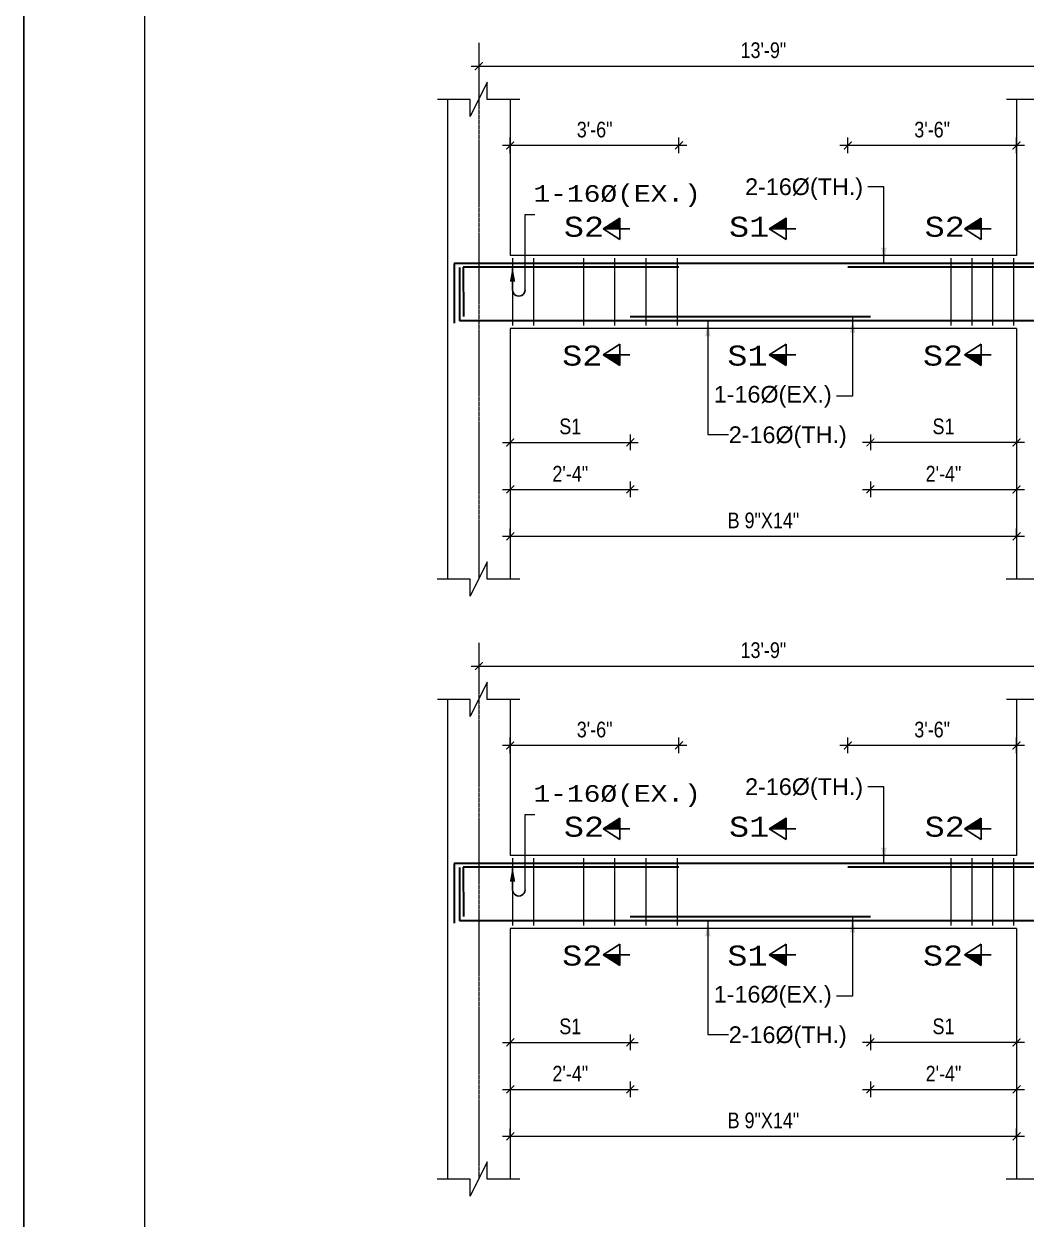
# Model space of a CAD drawing. Header units: inches. Extents: x -2812 to 9774, y -15726 to -746.
# Drawn here: x -2811.6 to -2427.6, y -12060.2 to -11602.3 of the extents above; entities that cross this region are included whole.
import ezdxf

# ---------------------------------------------------------------- set-up
doc = ezdxf.new("R2010")
doc.units = ezdxf.units.IN
doc.header["$LTSCALE"] = 17
doc.header["$MEASUREMENT"] = 0
for name, pattern in [('ACAD_ISO02W100', [15, 12, -3]), ('ACAD_ISO03W100', [30, 12, -18]), ('CENTER2', [1.125, 0.75, -0.125, 0.125, -0.125])]:
    doc.linetypes.add(name, pattern=pattern)
for name, color, linetype, lineweight in [('09 CONTINUITY', 7, 'Continuous', 9), ('15 CENTER', 113, 'CENTER2', 15), ('15 EXT BAR DIMENSION', 130, 'Continuous', 15), ('15 TEXT', 7, 'Continuous', 15), ('20 BEAM ELEVATION', 140, 'ACAD_ISO03W100', 20), ('20 BEAM SECTION ARROW', 7, 'ACAD_ISO02W100', 20), ('20 STIRRUPS', 137, 'Continuous', 20), ('25 BOT BAR', 12, 'Continuous', 25), ('30 EXTRABAR', 6, 'Continuous', 30), ('30 RENFORCEMENT', 12, 'Continuous', 30), ('ELE1', 3, 'Continuous', 9), ('MARK', 1, 'Continuous', 25), ('RINF', 4, 'Continuous', 25)]:
    doc.layers.add(name, color=color, linetype=linetype, lineweight=lineweight)
doc.layers.add('Dim', color=1, linetype='Continuous')
doc.styles.add('ARIAL', font='arial.ttf')
doc.styles.add('CUNEW', font='cour.ttf')
doc.styles.add('ordinary', font='ARIALN.TTF')
doc.styles.add('TEX8', font='cour.ttf', dxfattribs={"width": 0.75})
doc.dimstyles.new('SUREN 1', dxfattribs={"dimtxt": 0.75, "dimasz": 6, "dimexe": 1.5, "dimexo": 1.5, "dimgap": 1, "dimtad": 1, "dimdec": 1, "dimzin": 3, "dimdsep": 46, "dimlunit": 4, "dimtxsty": 'TEX8', "dimblk": 'ARCHTICK', "dimcen": 0.09375, "dimclrd": 1, "dimclre": 1, "dimclrt": 256, "dimadec": 0, "dimazin": 0, "dimtfac": 0.75, "dimtdec": 1, "dimtmove": 1, "dimatfit": 3, "dimfxl": 1, "dimtolj": 1, "dimtzin": 0, "dimlwd": 9, "dimlwe": 9, "dimarcsym": 0})
doc.dimstyles.new('SUREN 4', dxfattribs={"dimtxt": 4, "dimasz": 3, "dimexe": 3, "dimexo": 0, "dimgap": 3, "dimtad": 1, "dimdec": 0, "dimzin": 3, "dimdsep": 46, "dimlunit": 4, "dimtxsty": 'ordinary', "dimblk": 'ARCHTICK', "dimcen": 8, "dimdle": 3, "dimclrd": 1, "dimclre": 5, "dimclrt": 256, "dimadec": 3, "dimazin": 0, "dimtfac": 1, "dimtdec": 0, "dimtmove": 1, "dimatfit": 3, "dimfxl": 3, "dimfxlon": 1, "dimfrac": 1, "dimtolj": 1, "dimtzin": 0, "dimlwd": 5, "dimlwe": 5, "dimarcsym": 0})

# ---------------------------------------------------------------- blocks, each defined once
blk = doc.blocks.new('_ArchTick')
at = {"color": 0, "linetype": 'ByBlock', "const_width": 0.15}
blk.add_lwpolyline([(-0.5, -0.5), (0.5, 0.5)], dxfattribs=at)
blk = doc.blocks.new('*D1132')
at = {"layer": 'Defpoints', "color": 0, "transparency": 16777216}
for p in [(14272.36, -9256.9), (14328.36, -9256.9), (14272.36, -9300.51)]:
    blk.add_point(p, dxfattribs=at)
at = {"layer": 'Dim', "color": 1, "lineweight": 5, "transparency": 16777216}
blk.add_line((14331.36, -9300.51), (14269.36, -9300.51), dxfattribs=at)
at = {"layer": 'Dim', "color": 5, "lineweight": 5, "transparency": 16777216}
for p, q in [((14272.36, -9297.51), (14272.36, -9303.51)), ((14328.36, -9297.51), (14328.36, -9303.51))]:
    blk.add_line(p, q, dxfattribs=at)
at = {"layer": 'Dim', "color": 1, "lineweight": 5, "transparency": 16777216, "xscale": 3, "yscale": 3, "zscale": 3, "rotation": 180}
blk.add_blockref('_ArchTick', (14272.36, -9300.51), dxfattribs=at)
at = {"layer": 'Dim', "color": 1, "lineweight": 5, "transparency": 16777216, "xscale": 3, "yscale": 3, "zscale": 3}
blk.add_blockref('_ArchTick', (14328.36, -9300.51), dxfattribs=at)
at = {"layer": 'Dim', "transparency": 16777216, "insert": (14300.36, -9294.4), "char_height": 6, "attachment_point": 5, "style": 'ordinary'}
blk.add_mtext('\\A1;S1', dxfattribs=at)
blk = doc.blocks.new('*D1133')
at = {"layer": 'Defpoints', "color": 0, "transparency": 16777216}
for p in [(14272.36, -9256.9), (14328.36, -9256.9), (14328.36, -9318.51)]:
    blk.add_point(p, dxfattribs=at)
at = {"layer": 'Dim', "color": 1, "lineweight": 5, "transparency": 16777216}
blk.add_line((14269.36, -9318.51), (14331.36, -9318.51), dxfattribs=at)
at = {"layer": 'Dim', "color": 5, "lineweight": 5, "transparency": 16777216}
for p, q in [((14272.36, -9315.51), (14272.36, -9321.51)), ((14328.36, -9315.51), (14328.36, -9321.51))]:
    blk.add_line(p, q, dxfattribs=at)
at = {"layer": 'Dim', "color": 1, "lineweight": 5, "transparency": 16777216, "xscale": 3, "yscale": 3, "zscale": 3, "rotation": 180}
blk.add_blockref('_ArchTick', (14272.36, -9318.51), dxfattribs=at)
at = {"layer": 'Dim', "color": 1, "lineweight": 5, "transparency": 16777216, "xscale": 3, "yscale": 3, "zscale": 3}
blk.add_blockref('_ArchTick', (14328.36, -9318.51), dxfattribs=at)
at = {"layer": 'Dim', "transparency": 16777216, "insert": (14300.36, -9312.49), "char_height": 6, "attachment_point": 5, "style": 'ordinary'}
blk.add_mtext('\\A1;2\'-4"', dxfattribs=at)
blk = doc.blocks.new('*D1134')
at = {"layer": 'Defpoints', "color": 0, "transparency": 16777216}
for p in [(14134.36, -9256.9), (14180.36, -9256.9), (14180.36, -9300.51)]:
    blk.add_point(p, dxfattribs=at)
at = {"layer": 'Dim', "color": 1, "lineweight": 5, "transparency": 16777216}
blk.add_line((14131.36, -9300.51), (14183.36, -9300.51), dxfattribs=at)
at = {"layer": 'Dim', "color": 5, "lineweight": 5, "transparency": 16777216}
for p, q in [((14134.36, -9297.51), (14134.36, -9303.51)), ((14180.36, -9297.51), (14180.36, -9303.51))]:
    blk.add_line(p, q, dxfattribs=at)
at = {"layer": 'Dim', "color": 1, "lineweight": 5, "transparency": 16777216, "xscale": 3, "yscale": 3, "zscale": 3, "rotation": 180}
blk.add_blockref('_ArchTick', (14134.36, -9300.51), dxfattribs=at)
at = {"layer": 'Dim', "color": 1, "lineweight": 5, "transparency": 16777216, "xscale": 3, "yscale": 3, "zscale": 3}
blk.add_blockref('_ArchTick', (14180.36, -9300.51), dxfattribs=at)
at = {"layer": 'Dim', "transparency": 16777216, "insert": (14157.36, -9294.4), "char_height": 6, "attachment_point": 5, "style": 'ordinary'}
blk.add_mtext('\\A1;S1', dxfattribs=at)
blk = doc.blocks.new('*D1135')
at = {"layer": 'Defpoints', "color": 0, "transparency": 16777216}
for p in [(14134.36, -9256.9), (14180.36, -9256.9), (14180.36, -9318.51)]:
    blk.add_point(p, dxfattribs=at)
at = {"layer": 'Dim', "color": 1, "lineweight": 5, "transparency": 16777216}
blk.add_line((14131.36, -9318.51), (14183.36, -9318.51), dxfattribs=at)
at = {"layer": 'Dim', "color": 5, "lineweight": 5, "transparency": 16777216}
for p, q in [((14134.36, -9315.51), (14134.36, -9321.51)), ((14180.36, -9315.51), (14180.36, -9321.51))]:
    blk.add_line(p, q, dxfattribs=at)
at = {"layer": 'Dim', "color": 1, "lineweight": 5, "transparency": 16777216, "xscale": 3, "yscale": 3, "zscale": 3, "rotation": 180}
blk.add_blockref('_ArchTick', (14134.36, -9318.51), dxfattribs=at)
at = {"layer": 'Dim', "color": 1, "lineweight": 5, "transparency": 16777216, "xscale": 3, "yscale": 3, "zscale": 3}
blk.add_blockref('_ArchTick', (14180.36, -9318.51), dxfattribs=at)
at = {"layer": 'Dim', "transparency": 16777216, "insert": (14157.36, -9312.49), "char_height": 6, "attachment_point": 5, "style": 'ordinary'}
blk.add_mtext('\\A1;2\'-4"', dxfattribs=at)
blk = doc.blocks.new('*D1136')
at = {"layer": 'Defpoints', "color": 0, "transparency": 16777216}
for p in [(14134.36, -9336.51), (14134.36, -9336.51), (14328.36, -9336.51)]:
    blk.add_point(p, dxfattribs=at)
at = {"layer": 'Dim', "color": 1, "lineweight": 5, "transparency": 16777216}
blk.add_line((14331.36, -9336.51), (14131.36, -9336.51), dxfattribs=at)
at = {"layer": 'Dim', "color": 5, "lineweight": 5, "transparency": 16777216}
for p, q in [((14134.36, -9336.51), (14134.36, -9333.51)), ((14328.36, -9336.51), (14328.36, -9333.51))]:
    blk.add_line(p, q, dxfattribs=at)
at = {"layer": 'Dim', "color": 1, "lineweight": 5, "transparency": 16777216, "xscale": 3, "yscale": 3, "zscale": 3, "rotation": 180}
blk.add_blockref('_ArchTick', (14134.36, -9336.51), dxfattribs=at)
at = {"layer": 'Dim', "color": 1, "lineweight": 5, "transparency": 16777216, "xscale": 3, "yscale": 3, "zscale": 3}
blk.add_blockref('_ArchTick', (14328.36, -9336.51), dxfattribs=at)
at = {"layer": 'Dim', "transparency": 16777216, "insert": (14231.36, -9330.44), "char_height": 6, "attachment_point": 5, "style": 'ordinary'}
blk.add_mtext('\\A1;B 9"X14"', dxfattribs=at)
blk = doc.blocks.new('*D1143')
at = {"layer": 'Defpoints', "color": 0, "transparency": 16777216}
for p in [(14122.36, -9147.42), (14340.36, -9147.42), (14340.36, -9156.32)]:
    blk.add_point(p, dxfattribs=at)
at = {"layer": 'Dim', "color": 5, "lineweight": 5, "transparency": 16777216}
for p, q in [((14122.36, -9153.32), (14122.36, -9159.32)), ((14340.36, -9153.32), (14340.36, -9159.32))]:
    blk.add_line(p, q, dxfattribs=at)
at = {"layer": 'Dim', "color": 1, "lineweight": 5, "transparency": 16777216}
blk.add_line((14119.36, -9156.32), (14343.36, -9156.32), dxfattribs=at)
at = {"layer": 'Dim', "color": 1, "lineweight": 5, "transparency": 16777216, "xscale": 3, "yscale": 3, "zscale": 3, "rotation": 180}
blk.add_blockref('_ArchTick', (14122.36, -9156.32), dxfattribs=at)
at = {"layer": 'Dim', "color": 1, "lineweight": 5, "transparency": 16777216, "xscale": 3, "yscale": 3, "zscale": 3}
blk.add_blockref('_ArchTick', (14340.36, -9156.32), dxfattribs=at)
at = {"layer": 'Dim', "transparency": 16777216, "insert": (14231.36, -9150.26), "char_height": 6, "attachment_point": 5, "style": 'ordinary'}
blk.add_mtext('\\A1;13\'-9"', dxfattribs=at)
blk = doc.blocks.new('*D1144')
at = {"layer": 'Defpoints', "color": 0, "transparency": 16777216}
for p in [(14263.69, -9186.73), (14328.36, -9228.9), (14263.69, -9233.4, 0)]:
    blk.add_point(p, dxfattribs=at)
at = {"layer": 'Dim', "color": 1, "lineweight": 5, "transparency": 16777216}
blk.add_line((14331.36, -9186.73), (14260.69, -9186.73), dxfattribs=at)
at = {"layer": 'Dim', "color": 5, "lineweight": 5, "transparency": 16777216}
for p, q in [((14263.69, -9189.73), (14263.69, -9183.73)), ((14328.36, -9189.73), (14328.36, -9183.73))]:
    blk.add_line(p, q, dxfattribs=at)
at = {"layer": 'Dim', "color": 1, "lineweight": 5, "transparency": 16777216, "xscale": 3, "yscale": 3, "zscale": 3, "rotation": 180}
blk.add_blockref('_ArchTick', (14263.69, -9186.73), dxfattribs=at)
at = {"layer": 'Dim', "color": 1, "lineweight": 5, "transparency": 16777216, "xscale": 3, "yscale": 3, "zscale": 3}
blk.add_blockref('_ArchTick', (14328.36, -9186.73), dxfattribs=at)
at = {"layer": 'Dim', "transparency": 16777216, "insert": (14296.02, -9180.67), "char_height": 6, "attachment_point": 5, "style": 'ordinary'}
blk.add_mtext('\\A1;3\'-6"', dxfattribs=at)
blk = doc.blocks.new('*D1145')
at = {"layer": 'Defpoints', "color": 0, "transparency": 16777216}
for p in [(14134.36, -9186.73), (14199.02, -9228.9), (14134.36, -9233.4, 0)]:
    blk.add_point(p, dxfattribs=at)
at = {"layer": 'Dim', "color": 1, "lineweight": 5, "transparency": 16777216}
blk.add_line((14202.02, -9186.73), (14131.36, -9186.73), dxfattribs=at)
at = {"layer": 'Dim', "color": 5, "lineweight": 5, "transparency": 16777216}
for p, q in [((14134.36, -9189.73), (14134.36, -9183.73)), ((14199.02, -9189.73), (14199.02, -9183.73))]:
    blk.add_line(p, q, dxfattribs=at)
at = {"layer": 'Dim', "color": 1, "lineweight": 5, "transparency": 16777216, "xscale": 3, "yscale": 3, "zscale": 3, "rotation": 180}
blk.add_blockref('_ArchTick', (14134.36, -9186.73), dxfattribs=at)
at = {"layer": 'Dim', "color": 1, "lineweight": 5, "transparency": 16777216, "xscale": 3, "yscale": 3, "zscale": 3}
blk.add_blockref('_ArchTick', (14199.02, -9186.73), dxfattribs=at)
at = {"layer": 'Dim', "transparency": 16777216, "insert": (14166.69, -9180.67), "char_height": 6, "attachment_point": 5, "style": 'ordinary'}
blk.add_mtext('\\A1;3\'-6"', dxfattribs=at)
blk = doc.blocks.new('A$C760A2D39')
at = {"layer": 'MARK', "color": 2}
blk.add_line((0.65, 1.5), (0.65, 6.92), dxfattribs=at)
blk.add_ellipse((2.15, 1.5), major_axis=(-1.06, 1.06), ratio=1, start_param=0.785398, end_param=3.926991, dxfattribs=at)
blk.add_solid([(1.3, 3.47), (0.65, 6.93), (0, 3.47)], dxfattribs=at)
blk = doc.blocks.new('A$C685A745A')
at = {"layer": '20 BEAM ELEVATION', "linetype": 'Continuous', "lineweight": 20, "ltscale": 10}
blk.add_lwpolyline([(3.65, 1.47), (3.65, 19.57), (5.96, 19.57)], dxfattribs=at)
at = {"layer": '20 BEAM SECTION ARROW', "color": 6, "linetype": 'Continuous'}
blk.add_blockref('A$C760A2D39', (0, -0.01), dxfattribs=at)
blk = doc.blocks.new('*D1170')
at = {"layer": 'Defpoints', "color": 0, "transparency": 16777216}
for p in [(14272.36, -9027.01), (14328.36, -9027.01), (14272.36, -9070.62)]:
    blk.add_point(p, dxfattribs=at)
at = {"layer": 'Dim', "color": 5, "lineweight": 5, "transparency": 16777216}
for p, q in [((14272.36, -9067.62), (14272.36, -9073.62)), ((14328.36, -9067.62), (14328.36, -9073.62))]:
    blk.add_line(p, q, dxfattribs=at)
at = {"layer": 'Dim', "color": 1, "lineweight": 5, "transparency": 16777216}
blk.add_line((14331.36, -9070.62), (14269.36, -9070.62), dxfattribs=at)
at = {"layer": 'Dim', "color": 1, "lineweight": 5, "transparency": 16777216, "xscale": 3, "yscale": 3, "zscale": 3, "rotation": 180}
blk.add_blockref('_ArchTick', (14272.36, -9070.62), dxfattribs=at)
at = {"layer": 'Dim', "color": 1, "lineweight": 5, "transparency": 16777216, "xscale": 3, "yscale": 3, "zscale": 3}
blk.add_blockref('_ArchTick', (14328.36, -9070.62), dxfattribs=at)
at = {"layer": 'Dim', "transparency": 16777216, "insert": (14300.36, -9064.51), "char_height": 6, "attachment_point": 5, "style": 'ordinary'}
blk.add_mtext('\\A1;S1', dxfattribs=at)
blk = doc.blocks.new('*D1171')
at = {"layer": 'Defpoints', "color": 0, "transparency": 16777216}
for p in [(14272.36, -9027.01), (14328.36, -9027.01), (14328.36, -9088.62)]:
    blk.add_point(p, dxfattribs=at)
at = {"layer": 'Dim', "color": 5, "lineweight": 5, "transparency": 16777216}
for p, q in [((14272.36, -9085.62), (14272.36, -9091.62)), ((14328.36, -9085.62), (14328.36, -9091.62))]:
    blk.add_line(p, q, dxfattribs=at)
at = {"layer": 'Dim', "color": 1, "lineweight": 5, "transparency": 16777216}
blk.add_line((14269.36, -9088.62), (14331.36, -9088.62), dxfattribs=at)
at = {"layer": 'Dim', "color": 1, "lineweight": 5, "transparency": 16777216, "xscale": 3, "yscale": 3, "zscale": 3, "rotation": 180}
blk.add_blockref('_ArchTick', (14272.36, -9088.62), dxfattribs=at)
at = {"layer": 'Dim', "color": 1, "lineweight": 5, "transparency": 16777216, "xscale": 3, "yscale": 3, "zscale": 3}
blk.add_blockref('_ArchTick', (14328.36, -9088.62), dxfattribs=at)
at = {"layer": 'Dim', "transparency": 16777216, "insert": (14300.36, -9082.61), "char_height": 6, "attachment_point": 5, "style": 'ordinary'}
blk.add_mtext('\\A1;2\'-4"', dxfattribs=at)
blk = doc.blocks.new('*D1172')
at = {"layer": 'Defpoints', "color": 0, "transparency": 16777216}
for p in [(14134.36, -9027.01), (14180.36, -9027.01), (14180.36, -9070.62)]:
    blk.add_point(p, dxfattribs=at)
at = {"layer": 'Dim', "color": 5, "lineweight": 5, "transparency": 16777216}
for p, q in [((14134.36, -9067.62), (14134.36, -9073.62)), ((14180.36, -9067.62), (14180.36, -9073.62))]:
    blk.add_line(p, q, dxfattribs=at)
at = {"layer": 'Dim', "color": 1, "lineweight": 5, "transparency": 16777216}
blk.add_line((14131.36, -9070.62), (14183.36, -9070.62), dxfattribs=at)
at = {"layer": 'Dim', "color": 1, "lineweight": 5, "transparency": 16777216, "xscale": 3, "yscale": 3, "zscale": 3, "rotation": 180}
blk.add_blockref('_ArchTick', (14134.36, -9070.62), dxfattribs=at)
at = {"layer": 'Dim', "color": 1, "lineweight": 5, "transparency": 16777216, "xscale": 3, "yscale": 3, "zscale": 3}
blk.add_blockref('_ArchTick', (14180.36, -9070.62), dxfattribs=at)
at = {"layer": 'Dim', "transparency": 16777216, "insert": (14157.36, -9064.51), "char_height": 6, "attachment_point": 5, "style": 'ordinary'}
blk.add_mtext('\\A1;S1', dxfattribs=at)
blk = doc.blocks.new('*D1173')
at = {"layer": 'Defpoints', "color": 0, "transparency": 16777216}
for p in [(14134.36, -9027.01), (14180.36, -9027.01), (14180.36, -9088.62)]:
    blk.add_point(p, dxfattribs=at)
at = {"layer": 'Dim', "color": 5, "lineweight": 5, "transparency": 16777216}
for p, q in [((14134.36, -9085.62), (14134.36, -9091.62)), ((14180.36, -9085.62), (14180.36, -9091.62))]:
    blk.add_line(p, q, dxfattribs=at)
at = {"layer": 'Dim', "color": 1, "lineweight": 5, "transparency": 16777216}
blk.add_line((14131.36, -9088.62), (14183.36, -9088.62), dxfattribs=at)
at = {"layer": 'Dim', "color": 1, "lineweight": 5, "transparency": 16777216, "xscale": 3, "yscale": 3, "zscale": 3, "rotation": 180}
blk.add_blockref('_ArchTick', (14134.36, -9088.62), dxfattribs=at)
at = {"layer": 'Dim', "color": 1, "lineweight": 5, "transparency": 16777216, "xscale": 3, "yscale": 3, "zscale": 3}
blk.add_blockref('_ArchTick', (14180.36, -9088.62), dxfattribs=at)
at = {"layer": 'Dim', "transparency": 16777216, "insert": (14157.36, -9082.61), "char_height": 6, "attachment_point": 5, "style": 'ordinary'}
blk.add_mtext('\\A1;2\'-4"', dxfattribs=at)
blk = doc.blocks.new('*D1174')
at = {"layer": 'Defpoints', "color": 0, "transparency": 16777216}
for p in [(14134.36, -9106.62), (14134.36, -9106.62), (14328.36, -9106.62)]:
    blk.add_point(p, dxfattribs=at)
at = {"layer": 'Dim', "color": 5, "lineweight": 5, "transparency": 16777216}
for p, q in [((14134.36, -9106.62), (14134.36, -9103.62)), ((14328.36, -9106.62), (14328.36, -9103.62))]:
    blk.add_line(p, q, dxfattribs=at)
at = {"layer": 'Dim', "color": 1, "lineweight": 5, "transparency": 16777216}
blk.add_line((14331.36, -9106.62), (14131.36, -9106.62), dxfattribs=at)
at = {"layer": 'Dim', "color": 1, "lineweight": 5, "transparency": 16777216, "xscale": 3, "yscale": 3, "zscale": 3, "rotation": 180}
blk.add_blockref('_ArchTick', (14134.36, -9106.62), dxfattribs=at)
at = {"layer": 'Dim', "color": 1, "lineweight": 5, "transparency": 16777216, "xscale": 3, "yscale": 3, "zscale": 3}
blk.add_blockref('_ArchTick', (14328.36, -9106.62), dxfattribs=at)
at = {"layer": 'Dim', "transparency": 16777216, "insert": (14231.36, -9100.55), "char_height": 6, "attachment_point": 5, "style": 'ordinary'}
blk.add_mtext('\\A1;B 9"X14"', dxfattribs=at)
blk = doc.blocks.new('*D1178')
at = {"layer": 'Defpoints', "color": 0, "transparency": 16777216}
for p in [(14122.36, -8917.53), (14340.36, -8917.53), (14340.36, -8926.43)]:
    blk.add_point(p, dxfattribs=at)
at = {"layer": 'Dim', "color": 5, "lineweight": 5, "transparency": 16777216}
for p, q in [((14122.36, -8923.43), (14122.36, -8929.43)), ((14340.36, -8923.43), (14340.36, -8929.43))]:
    blk.add_line(p, q, dxfattribs=at)
at = {"layer": 'Dim', "color": 1, "lineweight": 5, "transparency": 16777216}
blk.add_line((14119.36, -8926.43), (14343.36, -8926.43), dxfattribs=at)
at = {"layer": 'Dim', "color": 1, "lineweight": 5, "transparency": 16777216, "xscale": 3, "yscale": 3, "zscale": 3, "rotation": 180}
blk.add_blockref('_ArchTick', (14122.36, -8926.43), dxfattribs=at)
at = {"layer": 'Dim', "color": 1, "lineweight": 5, "transparency": 16777216, "xscale": 3, "yscale": 3, "zscale": 3}
blk.add_blockref('_ArchTick', (14340.36, -8926.43), dxfattribs=at)
at = {"layer": 'Dim', "transparency": 16777216, "insert": (14231.36, -8920.37), "char_height": 6, "attachment_point": 5, "style": 'ordinary'}
blk.add_mtext('\\A1;13\'-9"', dxfattribs=at)
blk = doc.blocks.new('*D1179')
at = {"layer": 'Defpoints', "color": 0, "transparency": 16777216}
for p in [(14263.69, -8956.84), (14263.69, -9003.52, 0), (14328.36, -8999.01)]:
    blk.add_point(p, dxfattribs=at)
at = {"layer": 'Dim', "color": 1, "lineweight": 5, "transparency": 16777216}
blk.add_line((14331.36, -8956.84), (14260.69, -8956.84), dxfattribs=at)
at = {"layer": 'Dim', "color": 5, "lineweight": 5, "transparency": 16777216}
for p, q in [((14263.69, -8959.84), (14263.69, -8953.84)), ((14328.36, -8959.84), (14328.36, -8953.84))]:
    blk.add_line(p, q, dxfattribs=at)
at = {"layer": 'Dim', "color": 1, "lineweight": 5, "transparency": 16777216, "xscale": 3, "yscale": 3, "zscale": 3, "rotation": 180}
blk.add_blockref('_ArchTick', (14263.69, -8956.84), dxfattribs=at)
at = {"layer": 'Dim', "color": 1, "lineweight": 5, "transparency": 16777216, "xscale": 3, "yscale": 3, "zscale": 3}
blk.add_blockref('_ArchTick', (14328.36, -8956.84), dxfattribs=at)
at = {"layer": 'Dim', "transparency": 16777216, "insert": (14296.02, -8950.78), "char_height": 6, "attachment_point": 5, "style": 'ordinary'}
blk.add_mtext('\\A1;3\'-6"', dxfattribs=at)
blk = doc.blocks.new('*D1180')
at = {"layer": 'Defpoints', "color": 0, "transparency": 16777216}
for p in [(14134.36, -8956.84), (14134.36, -9003.52, 0), (14199.02, -8999.01)]:
    blk.add_point(p, dxfattribs=at)
at = {"layer": 'Dim', "color": 1, "lineweight": 5, "transparency": 16777216}
blk.add_line((14202.02, -8956.84), (14131.36, -8956.84), dxfattribs=at)
at = {"layer": 'Dim', "color": 5, "lineweight": 5, "transparency": 16777216}
for p, q in [((14134.36, -8959.84), (14134.36, -8953.84)), ((14199.02, -8959.84), (14199.02, -8953.84))]:
    blk.add_line(p, q, dxfattribs=at)
at = {"layer": 'Dim', "color": 1, "lineweight": 5, "transparency": 16777216, "xscale": 3, "yscale": 3, "zscale": 3, "rotation": 180}
blk.add_blockref('_ArchTick', (14134.36, -8956.84), dxfattribs=at)
at = {"layer": 'Dim', "color": 1, "lineweight": 5, "transparency": 16777216, "xscale": 3, "yscale": 3, "zscale": 3}
blk.add_blockref('_ArchTick', (14199.02, -8956.84), dxfattribs=at)
at = {"layer": 'Dim', "transparency": 16777216, "insert": (14166.69, -8950.78), "char_height": 6, "attachment_point": 5, "style": 'ordinary'}
blk.add_mtext('\\A1;3\'-6"', dxfattribs=at)
blk = doc.blocks.new('BS1')
at = {"layer": 'RINF'}
h = blk.add_hatch(dxfattribs=at)
h.set_pattern_fill('ANSI31', color=1, scale=0.029257, style=0)
h.set_pattern_definition([(135.000000013, (-54481.4203506, -24377.4366464), (0.00271529004177, 0.00271529004057), [])])
h.paths.add_polyline_path([(14176.38, -8984.71), (14169.98, -8988.8), (14176.38, -8988.8)])
h = blk.add_hatch(dxfattribs=at)
h.set_pattern_fill('ANSI31', color=1, scale=0.029257, style=0)
h.set_pattern_definition([(135.000000013, (-54545.0542885, -24377.4366464), (0.00271529004177, 0.00271529004057), [])])
h.paths.add_polyline_path([(14240.02, -8984.71), (14233.61, -8988.8), (14240.02, -8988.8)])
h = blk.add_hatch(dxfattribs=at)
h.set_pattern_fill('ANSI31', color=1, scale=0.029257, style=0)
h.set_pattern_definition([(135.000000013, (-54619.8945498, -24377.4366464), (0.00271529004177, 0.00271529004057), [])])
h.paths.add_polyline_path([(14314.86, -8984.71), (14308.45, -8988.8), (14314.86, -8988.8)])
h = blk.add_hatch(dxfattribs=at)
h.set_pattern_fill('ANSI31', color=1, scale=1.6, style=0)
h.set_pattern_definition([(135.000000013, (-3779555.03075, -826170.25715), (0.148492424155, 0.148492424089), [])])
h.paths.add_polyline_path([(14176.38, -9041.2), (14169.98, -9037.11), (14176.38, -9037.11)])
h = blk.add_hatch(dxfattribs=at)
h.set_pattern_fill('ANSI31', color=1, scale=1.6, style=0)
h.set_pattern_definition([(135.000000013, (-3779618.66468, -826170.25715), (0.148492424155, 0.148492424089), [])])
h.paths.add_polyline_path([(14240.02, -9041.2), (14233.61, -9037.11), (14240.02, -9037.11)])
h = blk.add_hatch(dxfattribs=at)
h.set_pattern_fill('ANSI31', color=1, scale=1.6, style=0)
h.set_pattern_definition([(135.000000013, (-3779693.50495, -826170.25715), (0.148492424155, 0.148492424089), [])])
h.paths.add_polyline_path([(14314.86, -9041.2), (14308.45, -9037.11), (14314.86, -9037.11)])
h = blk.add_hatch(dxfattribs=at)
h.set_pattern_fill('ANSI31', color=1, scale=0.029257, style=0)
h.set_pattern_definition([(135.000000013, (-54481.4203506, -24607.32627), (0.00271529004177, 0.00271529004057), [])])
h.paths.add_polyline_path([(14176.38, -9214.6), (14169.98, -9218.69), (14176.38, -9218.69)])
h = blk.add_hatch(dxfattribs=at)
h.set_pattern_fill('ANSI31', color=1, scale=0.029257, style=0)
h.set_pattern_definition([(135.000000013, (-54545.0542885, -24607.32627), (0.00271529004177, 0.00271529004057), [])])
h.paths.add_polyline_path([(14240.02, -9214.6), (14233.61, -9218.69), (14240.02, -9218.69)])
h = blk.add_hatch(dxfattribs=at)
h.set_pattern_fill('ANSI31', color=1, scale=0.029257, style=0)
h.set_pattern_definition([(135.000000013, (-54619.8945498, -24607.32627), (0.00271529004177, 0.00271529004057), [])])
h.paths.add_polyline_path([(14314.86, -9214.6), (14308.45, -9218.69), (14314.86, -9218.69)])
h = blk.add_hatch(dxfattribs=at)
h.set_pattern_fill('ANSI31', color=1, scale=1.6, style=0)
h.set_pattern_definition([(135.000000013, (-3779555.03075, -826400.14678), (0.148492424155, 0.148492424089), [])])
h.paths.add_polyline_path([(14176.38, -9271.09), (14169.98, -9267), (14176.38, -9267)])
h = blk.add_hatch(dxfattribs=at)
h.set_pattern_fill('ANSI31', color=1, scale=1.6, style=0)
h.set_pattern_definition([(135.000000013, (-3779618.66468, -826400.14678), (0.148492424155, 0.148492424089), [])])
h.paths.add_polyline_path([(14240.02, -9271.09), (14233.61, -9267), (14240.02, -9267)])
h = blk.add_hatch(dxfattribs=at)
h.set_pattern_fill('ANSI31', color=1, scale=1.6, style=0)
h.set_pattern_definition([(135.000000013, (-3779693.50495, -826400.14678), (0.148492424155, 0.148492424089), [])])
h.paths.add_polyline_path([(14314.86, -9271.09), (14308.45, -9267), (14314.86, -9267)])
at = {"layer": '09 CONTINUITY', "color": 2, "lineweight": 5, "ltscale": 25, "elevation": 0}
for points in [[(14138.08, -8939.18), (14125.57, -8939.18), (14125.57, -8932.55), (14119.04, -8945.73), (14119.04, -8939.18), (14106.45, -8939.18)], [(14356.08, -8939.18), (14343.57, -8939.18), (14343.57, -8932.55), (14337.04, -8945.73), (14337.04, -8939.18), (14324.45, -8939.18)], [(14138.03, -9123.01), (14125.52, -9123.01), (14125.52, -9116.38), (14118.99, -9129.56), (14118.99, -9123.01), (14106.41, -9123.01)], [(14356.03, -9123.01), (14343.52, -9123.01), (14343.52, -9116.38), (14336.99, -9129.56), (14336.99, -9123.01), (14324.41, -9123.01)], [(14138.08, -9169.07), (14125.57, -9169.07), (14125.57, -9162.44), (14119.04, -9175.61), (14119.04, -9169.07), (14106.45, -9169.07)], [(14356.08, -9169.07), (14343.57, -9169.07), (14343.57, -9162.44), (14337.04, -9175.61), (14337.04, -9169.07), (14324.45, -9169.07)], [(14138.03, -9352.9), (14125.52, -9352.9), (14125.52, -9346.27), (14118.99, -9359.45), (14118.99, -9352.9), (14106.41, -9352.9)], [(14356.03, -9352.9), (14343.52, -9352.9), (14343.52, -9346.27), (14336.99, -9359.45), (14336.99, -9352.9), (14324.41, -9352.9)]]:
    blk.add_lwpolyline(points, dxfattribs=at)
at = {"layer": '15 CENTER', "ltscale": 0.05}
for p, q in [((14122.36, -8917.53, 0), (14122.36, -9122.77, 0)), ((14122.36, -9147.42, 0), (14122.36, -9352.66, 0))]:
    blk.add_line(p, q, dxfattribs=at)
at = {"layer": '20 BEAM ELEVATION', "linetype": 'ByBlock', "ltscale": 20}
for p, q in [((14110.36, -8939.18, 0), (14110.36, -9027.01, 0)), ((14134.36, -8939.18, 0), (14134.36, -8999.01, 0)), ((14328.36, -8939.18, 0), (14328.36, -8999.01, 0)), ((14328.36, -8999.01, 0), (14134.36, -8999.01, 0)), ((14110.36, -9027.01, 0), (14110.36, -9123.01, 0)), ((14134.36, -9027.01, 0), (14134.36, -9123.01, 0)), ((14328.36, -9027.01, 0), (14134.36, -9027.01, 0)), ((14328.36, -9027.01, 0), (14328.36, -9123.01, 0)), ((14110.36, -9169.07, 0), (14110.36, -9256.9, 0)), ((14134.36, -9169.07, 0), (14134.36, -9228.9, 0)), ((14328.36, -9169.07, 0), (14328.36, -9228.9, 0)), ((14328.36, -9228.9, 0), (14134.36, -9228.9, 0)), ((14110.36, -9256.9, 0), (14110.36, -9352.9, 0)), ((14134.36, -9256.9, 0), (14134.36, -9352.9, 0)), ((14328.36, -9256.9, 0), (14134.36, -9256.9, 0)), ((14328.36, -9256.9, 0), (14328.36, -9352.9, 0))]:
    blk.add_line(p, q, dxfattribs=at)
at = {"layer": '20 STIRRUPS'}
for p, q in [((14135.24, -9000.07, 0), (14135.24, -9025.84, 0)), ((14143.24, -9000.07, 0), (14143.24, -9025.84, 0)), ((14162.37, -9000.07, 0), (14162.37, -9025.84, 0)), ((14174.37, -9000.07, 0), (14174.37, -9025.84, 0)), ((14186.37, -9000.07, 0), (14186.37, -9025.84, 0)), ((14198.37, -9000.07, 0), (14198.37, -9025.84, 0)), ((14303.17, -9000.07, 0), (14303.17, -9025.84, 0)), ((14311.17, -9000.07, 0), (14311.17, -9025.84, 0)), ((14319.17, -9000.07, 0), (14319.17, -9025.84, 0)), ((14327.17, -9000.07, 0), (14327.17, -9025.84, 0)), ((14135.24, -9229.96, 0), (14135.24, -9255.73, 0)), ((14143.24, -9229.96, 0), (14143.24, -9255.73, 0)), ((14162.37, -9229.96, 0), (14162.37, -9255.73, 0)), ((14174.37, -9229.96, 0), (14174.37, -9255.73, 0)), ((14186.37, -9229.96, 0), (14186.37, -9255.73, 0)), ((14198.37, -9229.96, 0), (14198.37, -9255.73, 0)), ((14303.17, -9229.96, 0), (14303.17, -9255.73, 0)), ((14311.17, -9229.96, 0), (14311.17, -9255.73, 0)), ((14319.17, -9229.96, 0), (14319.17, -9255.73, 0)), ((14327.17, -9229.96, 0), (14327.17, -9255.73, 0))]:
    blk.add_line(p, q, dxfattribs=at)
at = {"layer": '30 EXTRABAR', "lineweight": 30, "ltscale": 0.75}
for p, q in [((14116.3, -9003.52, 0), (14116.48, -9022.33, 0)), ((14398.37, -9003.51, 0), (14328.36, -9003.52, 0)), ((14272.36, -9022.54, 0), (14180.36, -9022.55, 0)), ((14116.3, -9233.41, 0), (14116.48, -9252.22, 0)), ((14398.37, -9233.4, 0), (14328.36, -9233.4, 0)), ((14272.36, -9252.43, 0), (14180.36, -9252.44, 0))]:
    blk.add_line(p, q, dxfattribs=at)
at = {"layer": '30 EXTRABAR', "lineweight": 30, "ltscale": 0.75, "elevation": 0, "flags": 128}
for points in [[(14199.02, -9003.51), (14116.3, -9003.52)], [(14328.36, -9003.52), (14263.69, -9003.52)], [(14199.02, -9233.4), (14116.3, -9233.41)], [(14328.36, -9233.4), (14263.69, -9233.4)]]:
    blk.add_lwpolyline(points, dxfattribs=at)
at = {"layer": '30 RENFORCEMENT', "lineweight": 30, "ltscale": 0.75}
for p, q in [((14328.36, -9002.04, 0), (14112.88, -9002.04, 0)), ((14112.88, -9002.04, 0), (14112.88, -9024.93, 0)), ((14532.36, -9002.03, 0), (14328.36, -9002.04, 0)), ((14114.88, -9003.57, 0), (14114.88, -9024.01, 0)), ((14328.36, -9024.01, 0), (14114.88, -9024.01, 0)), ((14532.36, -9024, 0), (14328.36, -9024.01, 0)), ((14328.36, -9231.93, 0), (14112.88, -9231.93, 0)), ((14112.88, -9231.93, 0), (14112.88, -9254.82, 0)), ((14746.67, -9231.91), (14328.36, -9231.93, 0)), ((14114.88, -9233.46, 0), (14114.88, -9253.9, 0)), ((14328.36, -9253.9, 0), (14114.88, -9253.9, 0)), ((14744.67, -9253.88), (14328.36, -9253.9, 0))]:
    blk.add_line(p, q, dxfattribs=at)
at = {"layer": 'RINF', "color": 1}
for p, q in [((14169.98, -8988.8, 0), (14176.38, -8984.71, 0)), ((14176.38, -8992.89, 0), (14176.38, -8984.71, 0)), ((14233.61, -8988.8, 0), (14240.02, -8984.71, 0)), ((14240.02, -8992.89, 0), (14240.02, -8984.71, 0)), ((14308.45, -8988.8, 0), (14314.86, -8984.71, 0)), ((14314.86, -8992.89, 0), (14314.86, -8984.71, 0)), ((14180.12, -8988.8, 0), (14169.98, -8988.8, 0)), ((14169.98, -8988.8, 0), (14176.38, -8992.89, 0)), ((14243.75, -8988.8, 0), (14233.61, -8988.8, 0)), ((14233.61, -8988.8, 0), (14240.02, -8992.89, 0)), ((14318.59, -8988.8, 0), (14308.45, -8988.8, 0)), ((14308.45, -8988.8, 0), (14314.86, -8992.89, 0)), ((14169.98, -9037.11, 0), (14176.38, -9033.02, 0)), ((14176.38, -9033.02, 0), (14176.38, -9041.2, 0)), ((14233.61, -9037.11, 0), (14240.02, -9033.02, 0)), ((14240.02, -9033.02, 0), (14240.02, -9041.2, 0)), ((14308.45, -9037.11, 0), (14314.86, -9033.02, 0)), ((14314.86, -9033.02, 0), (14314.86, -9041.2, 0)), ((14180.12, -9037.11, 0), (14169.98, -9037.11, 0)), ((14169.98, -9037.11, 0), (14176.38, -9041.2, 0)), ((14243.75, -9037.11, 0), (14233.61, -9037.11, 0)), ((14233.61, -9037.11, 0), (14240.02, -9041.2, 0)), ((14318.59, -9037.11, 0), (14308.45, -9037.11, 0)), ((14308.45, -9037.11, 0), (14314.86, -9041.2, 0)), ((14169.98, -9218.69, 0), (14176.38, -9214.6, 0)), ((14180.12, -9218.69, 0), (14169.98, -9218.69, 0)), ((14169.98, -9218.69, 0), (14176.38, -9222.78, 0)), ((14176.38, -9222.78, 0), (14176.38, -9214.6, 0)), ((14233.61, -9218.69, 0), (14240.02, -9214.6, 0)), ((14243.75, -9218.69, 0), (14233.61, -9218.69, 0)), ((14233.61, -9218.69, 0), (14240.02, -9222.78, 0)), ((14240.02, -9222.78, 0), (14240.02, -9214.6, 0)), ((14308.45, -9218.69, 0), (14314.86, -9214.6, 0)), ((14318.59, -9218.69, 0), (14308.45, -9218.69, 0)), ((14308.45, -9218.69, 0), (14314.86, -9222.78, 0)), ((14314.86, -9222.78, 0), (14314.86, -9214.6, 0)), ((14169.98, -9267, 0), (14176.38, -9262.91, 0)), ((14176.38, -9262.91, 0), (14176.38, -9271.09, 0)), ((14233.61, -9267, 0), (14240.02, -9262.91, 0)), ((14240.02, -9262.91, 0), (14240.02, -9271.09, 0)), ((14308.45, -9267, 0), (14314.86, -9262.91, 0)), ((14314.86, -9262.91, 0), (14314.86, -9271.09, 0)), ((14180.12, -9267, 0), (14169.98, -9267, 0)), ((14169.98, -9267, 0), (14176.38, -9271.09, 0)), ((14243.75, -9267, 0), (14233.61, -9267, 0)), ((14233.61, -9267, 0), (14240.02, -9271.09, 0)), ((14318.59, -9267, 0), (14308.45, -9267, 0)), ((14308.45, -9267, 0), (14314.86, -9271.09, 0))]:
    blk.add_line(p, q, dxfattribs=at)
at = {"layer": '15 EXT BAR DIMENSION', "xscale": 1.599999999998545, "yscale": 1.599999999998545, "zscale": 1.600000000000193}
for p in [(14134.2, -9014.57, 0), (14134.2, -9244.46, 0)]:
    blk.add_blockref('A$C685A745A', p, dxfattribs=at)
at = {"layer": '15 EXT BAR DIMENSION', "style": 'CUNEW'}
for p in [(14143.26, -8978.43, 0), (14143.26, -9208.32, 0)]:
    blk.add_text('1-16%%C(EX.)', height=6.4, dxfattribs=at).set_placement(p)
at = {"layer": '15 TEXT', "style": 'ARIAL'}
for s, p in [('2-16%%C(TH.)', (14224.35, -8975.83, 0)), ('1-16%%C(EX.)', (14212.33, -9055.37, 0)), ('2-16%%C(TH.)', (14218.09, -9070.87, 0)), ('2-16%%C(TH.)', (14224.35, -9205.72, 0)), ('1-16%%C(EX.)', (14212.33, -9285.26, 0)), ('2-16%%C(TH.)', (14218.09, -9300.76, 0))]:
    blk.add_text(s, height=6.4, dxfattribs=at).set_placement(p)
at = {"layer": '20 BEAM SECTION ARROW', "color": 2, "style": 'CUNEW'}
for s, p in [('S2', (14154.9, -8991.82, 0)), ('S1', (14218.19, -8991.82, 0)), ('S2', (14293.14, -8991.82, 0)), ('S2', (14154.25, -9041.19, 0)), ('S1', (14217.54, -9041.19, 0)), ('S2', (14292.49, -9041.19, 0)), ('S2', (14154.9, -9221.71, 0)), ('S1', (14218.19, -9221.71, 0)), ('S2', (14293.14, -9221.71, 0)), ('S2', (14154.25, -9271.08, 0)), ('S1', (14217.54, -9271.08, 0)), ('S2', (14292.49, -9271.08, 0))]:
    blk.add_text(s, height=7.68, rotation=0, dxfattribs=at).set_placement(p)
at = {"layer": 'Dim'}
for base, p1, p2, text, picture, middle in [((14340.36, -8926.43, 0), (14122.36, -8917.53, 0), (14340.36, -8917.53, 0), '13\'-9"', '*D1178', (14231.36, -8920.37, 0)), ((14134.36, -8956.84, 0), (14199.02, -8999.01, 0), (14134.36, -9003.52, 0), '3\'-6"', '*D1180', (14166.69, -8950.78, 0)), ((14263.69, -8956.84, 0), (14328.36, -8999.01, 0), (14263.69, -9003.52, 0), '3\'-6"', '*D1179', (14296.02, -8950.78, 0)), ((14180.36, -9070.62, 0), (14134.36, -9027.01, 0), (14180.36, -9027.01, 0), 'S1', '*D1172', (14157.36, -9064.51, 0)), ((14180.36, -9088.62, 0), (14134.36, -9027.01, 0), (14180.36, -9027.01, 0), '2\'-4"', '*D1173', (14157.36, -9082.61, 0)), ((14272.36, -9070.62, 0), (14328.36, -9027.01, 0), (14272.36, -9027.01, 0), 'S1', '*D1170', (14300.36, -9064.51, 0)), ((14328.36, -9088.62, 0), (14272.36, -9027.01, 0), (14328.36, -9027.01, 0), '2\'-4"', '*D1171', (14300.36, -9082.61, 0)), ((14134.36, -9106.62, 0), (14328.36, -9106.62, 0), (14134.36, -9106.62, 0), 'B 9"X14"', '*D1174', (14231.36, -9100.55, 0)), ((14340.36, -9156.32, 0), (14122.36, -9147.42, 0), (14340.36, -9147.42, 0), '13\'-9"', '*D1143', (14231.36, -9150.26, 0)), ((14134.36, -9186.73, 0), (14199.02, -9228.9, 0), (14134.36, -9233.4, 0), '3\'-6"', '*D1145', (14166.69, -9180.67, 0)), ((14263.69, -9186.73, 0), (14328.36, -9228.9, 0), (14263.69, -9233.4, 0), '3\'-6"', '*D1144', (14296.02, -9180.67, 0)), ((14180.36, -9300.51, 0), (14134.36, -9256.9, 0), (14180.36, -9256.9, 0), 'S1', '*D1134', (14157.36, -9294.4, 0)), ((14180.36, -9318.51, 0), (14134.36, -9256.9, 0), (14180.36, -9256.9, 0), '2\'-4"', '*D1135', (14157.36, -9312.49, 0)), ((14272.36, -9300.51, 0), (14328.36, -9256.9, 0), (14272.36, -9256.9, 0), 'S1', '*D1132', (14300.36, -9294.4, 0)), ((14328.36, -9318.51, 0), (14272.36, -9256.9, 0), (14328.36, -9256.9, 0), '2\'-4"', '*D1133', (14300.36, -9312.49, 0)), ((14134.36, -9336.51, 0), (14328.36, -9336.51, 0), (14134.36, -9336.51, 0), 'B 9"X14"', '*D1136', (14231.36, -9330.44, 0))]:
    dim = blk.add_linear_dim(base=base, p1=p1, p2=p2, angle=180, text=text, dimstyle='SUREN 4', override={"dimtxt": 6}, dxfattribs=at)
    dim.commit()
    dim.dimension.update_dxf_attribs({"geometry": picture, "text_midpoint": middle})
at = {"layer": '15 TEXT'}
for points in [[(14277.51, -9002.01, 0), (14277.51, -8972.67, 0), (14271.33, -8972.67, 0)], [(14210.06, -9024.01, 0), (14210.02, -9067.62, 0), (14217.99, -9067.62, 0)], [(14265.56, -9022.51, 0), (14265.52, -9052.93, 0), (14259.34, -9052.93, 0)], [(14277.51, -9231.9, 0), (14277.51, -9202.56, 0), (14271.33, -9202.56, 0)], [(14210.06, -9253.9, 0), (14210.02, -9297.51, 0), (14217.99, -9297.51, 0)], [(14265.56, -9252.4, 0), (14265.52, -9282.82, 0), (14259.34, -9282.82, 0)]]:
    blk.add_leader(points, dimstyle='SUREN 1', dxfattribs=at)

msp = doc.modelspace()

# ---------------------------------------------------------------- linework, layer by layer
at = {"layer": 'Defpoints'}
msp.add_lwpolyline([(366.02, -10291.28), (-2811.58, -10291.28), (-2811.58, -12539.25), (366.02, -12539.25)], close=True, dxfattribs=at)
at = {"layer": 'ELE1'}
msp.add_lwpolyline([(-2765.26, -10337.6), (319.71, -10337.6), (319.71, -12492.93), (-2765.26, -12492.93)], close=True, dxfattribs=at)

# ---------------------------------------------------------------- block references
at = {"layer": '25 BOT BAR'}
msp.add_blockref('BS1', (-16759.59, -2692.02, 0), dxfattribs=at)

doc.saveas('drawing.dxf')
